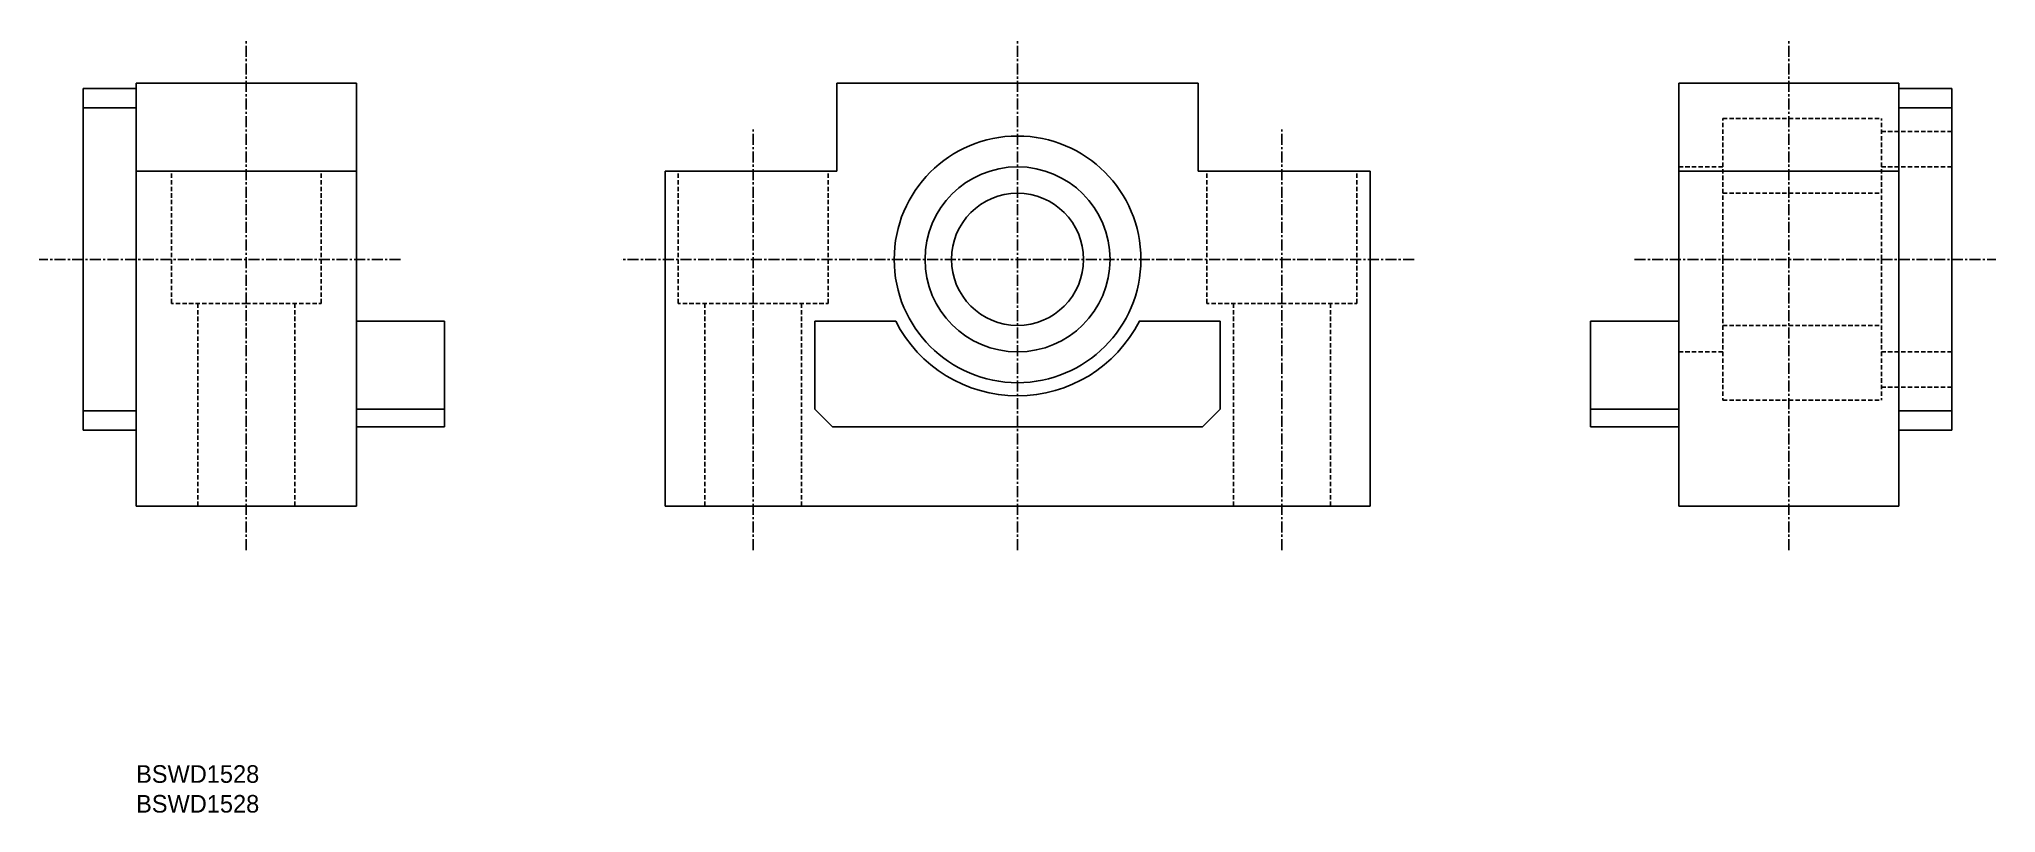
# Model space of a CAD drawing. Extents: x -4 to 218, y 68 to 156.
import ezdxf

# ---------------------------------------------------------------- set-up
doc = ezdxf.new("R2010")
doc.units = 0
doc.linetypes.add('CENTER', pattern=[2, 1.25, -0.25, 0.25, -0.25])
doc.linetypes.add('DASHED', pattern=[0.75, 0.5, -0.25])
doc.layers.get('0').update_dxf_attribs({"linetype": 'CONTINUOUS'})
doc.layers.add('CENTER', color=1, linetype='CENTER')

msp = doc.modelspace()

# ---------------------------------------------------------------- linework, layer by layer
at = {"color": 7, "linetype": 'CONTINUOUS'}
for p, q in [((1.02, 111.48), (1.02, 150.28)), ((1.02, 150.28), (7.02, 150.28)), ((7.02, 102.88), (7.02, 150.88)), ((7.02, 150.88), (32.02, 150.88)), ((32.02, 150.88), (32.02, 102.88)), ((127.55, 150.88), (86.55, 150.88)), ((86.55, 140.88), (86.55, 150.88)), ((127.55, 140.88), (127.55, 150.88)), ((207.08, 150.88), (182.08, 150.88)), ((182.08, 150.88), (182.08, 102.88)), ((207.08, 102.88), (207.08, 150.88)), ((213.08, 150.28), (207.08, 150.28)), ((213.08, 111.48), (213.08, 150.28)), ((1.02, 148.08), (7.02, 148.08)), ((213.08, 148.08), (207.08, 148.08)), ((7.02, 140.88), (32.02, 140.88)), ((67.05, 140.88), (67.05, 102.88)), ((67.05, 140.88), (86.55, 140.88)), ((147.05, 140.88), (127.55, 140.88)), ((147.05, 140.88), (147.05, 102.88)), ((207.08, 140.88), (182.08, 140.88)), ((42.02, 123.88), (32.02, 123.88)), ((32.02, 123.88), (32.02, 111.88)), ((42.02, 123.88), (42.02, 111.88)), ((84.05, 123.88), (84.05, 113.88)), ((84.05, 123.88), (93.22, 123.88)), ((120.87, 123.88), (130.05, 123.88)), ((130.05, 123.88), (130.05, 113.88)), ((172.08, 123.88), (172.08, 111.88)), ((182.08, 123.88), (172.08, 123.88)), ((182.08, 123.88), (182.08, 111.88)), ((1.02, 113.68), (7.02, 113.68)), ((42.02, 113.88), (32.02, 113.88)), ((84.05, 113.88), (86.05, 111.88)), ((130.05, 113.88), (128.05, 111.88)), ((182.08, 113.88), (172.08, 113.88)), ((213.08, 113.68), (207.08, 113.68)), ((1.02, 111.48), (7.02, 111.48)), ((42.02, 111.88), (32.02, 111.88)), ((86.05, 111.88), (128.05, 111.88)), ((182.08, 111.88), (172.08, 111.88)), ((213.08, 111.48), (207.08, 111.48)), ((32.02, 102.88), (7.02, 102.88)), ((67.05, 102.88), (147.05, 102.88)), ((182.08, 102.88), (207.08, 102.88))]:
    msp.add_line(p, q, dxfattribs=at)
at = {"color": 3, "linetype": 'DASHED'}
for p, q in [((187.08, 130.88), (187.08, 146.88)), ((187.08, 146.88), (205.08, 146.88)), ((205.08, 130.88), (205.08, 146.88)), ((213.08, 145.38), (205.08, 145.38)), ((11.02, 125.88), (11.02, 140.88)), ((28.02, 125.88), (28.02, 140.88)), ((68.55, 125.88), (68.55, 140.88)), ((85.55, 125.88), (85.55, 140.88)), ((128.55, 125.88), (128.55, 140.88)), ((145.55, 125.88), (145.55, 140.88)), ((182.08, 141.38), (187.08, 141.38)), ((205.08, 141.38), (213.08, 141.38)), ((187.08, 138.38), (205.08, 138.38)), ((187.08, 130.88), (187.08, 114.88)), ((205.08, 130.88), (205.08, 114.88)), ((19.52, 125.88), (11.02, 125.88)), ((14.02, 102.88), (14.02, 125.88)), ((19.52, 125.88), (28.02, 125.88)), ((25.02, 102.88), (25.02, 125.88)), ((77.05, 125.88), (68.55, 125.88)), ((71.55, 102.88), (71.55, 125.88)), ((77.05, 125.88), (85.55, 125.88)), ((82.55, 102.88), (82.55, 125.88)), ((137.05, 125.88), (128.55, 125.88)), ((131.55, 102.88), (131.55, 125.88)), ((137.05, 125.88), (145.55, 125.88)), ((142.55, 102.88), (142.55, 125.88)), ((187.08, 123.38), (205.08, 123.38)), ((182.08, 120.38), (187.08, 120.38)), ((205.08, 120.38), (213.08, 120.38)), ((213.08, 116.38), (205.08, 116.38)), ((187.08, 114.88), (205.08, 114.88))]:
    msp.add_line(p, q, dxfattribs=at)
at = {"color": 7, "linetype": 'CONTINUOUS'}
for radius in [14, 10.5, 7.5]:
    msp.add_circle((107.05, 130.88), radius, dxfattribs=at)
msp.add_arc((107.05, 130.88), 15.5, 206.8472, 333.1528, dxfattribs=at)
at = {"layer": 'CENTER', "color": 1, "linetype": 'CENTER'}
for p, q in [((19.52, 97.88), (19.52, 155.88)), ((107.05, 97.88), (107.05, 155.88)), ((194.58, 97.88), (194.58, 155.88)), ((77.05, 97.88), (77.05, 145.88)), ((137.05, 97.88), (137.05, 145.88)), ((37.02, 130.88), (-3.98, 130.88)), ((152.05, 130.88), (62.05, 130.88)), ((177.08, 130.88), (218.08, 130.88))]:
    msp.add_line(p, q, dxfattribs=at)

# ---------------------------------------------------------------- texts
at = {"color": 7, "linetype": 'CONTINUOUS'}
for p in [(7.02, 71.46), (7.02, 68.08)]:
    msp.add_text('BSWD1528', height=2, dxfattribs=at).set_placement(p)

doc.saveas('drawing.dxf')
